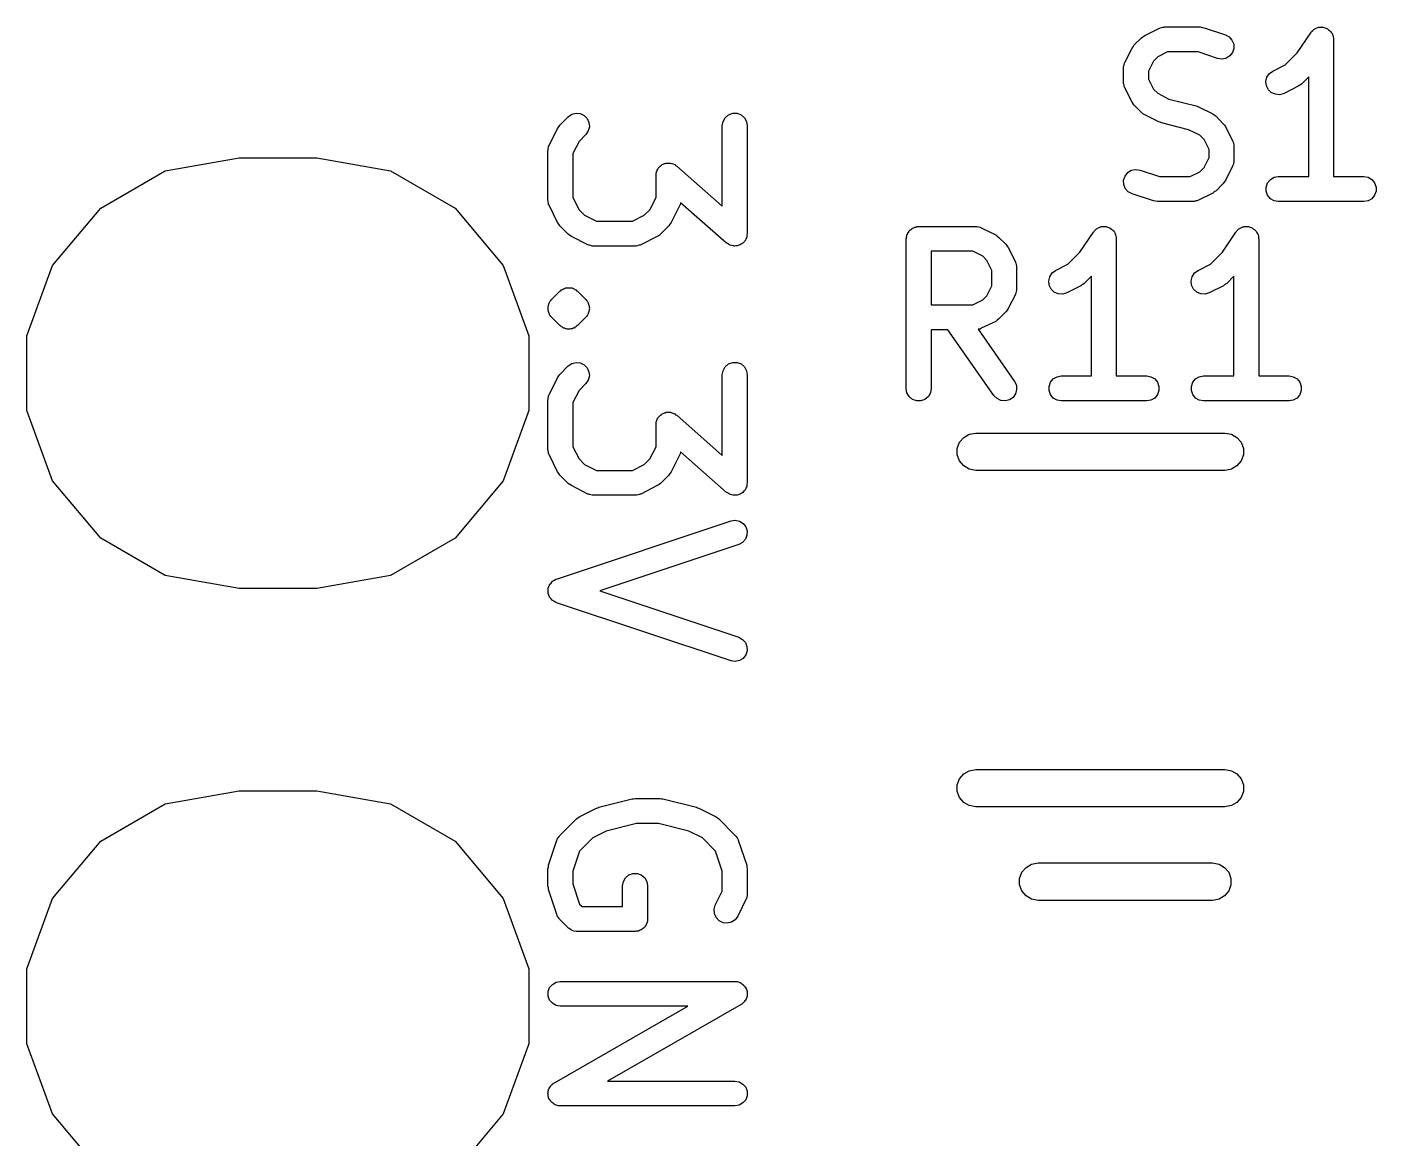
# Model space of a CAD drawing. Extents: x 125.5 to 143.1, y -145.4 to -100.4.
# Drawn here: x 125.54 to 130.96, y -114.78 to -110.32 of the extents above; entities that cross this region are included whole.
import ezdxf

# ---------------------------------------------------------------- set-up
doc = ezdxf.new("R2010")
doc.units = 0
doc.header["$MEASUREMENT"] = 0
doc.layers.add('BLACK', color=7, linetype='CONTINUOUS')

msp = doc.modelspace()

# ---------------------------------------------------------------- linework, layer by layer
at = {"layer": 'Black'}
for p, q in [((129.986, -110.393), (130.015, -110.365)), ((130.015, -110.365), (130.021, -110.36)), ((130.021, -110.36), (130.028, -110.355)), ((130.028, -110.355), (130.085, -110.327)), ((130.085, -110.327), (130.088, -110.326)), ((130.088, -110.326), (130.09, -110.324)), ((130.09, -110.324), (130.096, -110.323)), ((130.096, -110.323), (130.101, -110.322)), ((130.101, -110.322), (130.104, -110.322)), ((130.104, -110.322), (130.107, -110.321)), ((130.107, -110.321), (130.25, -110.321)), ((130.25, -110.321), (130.258, -110.323)), ((130.258, -110.323), (130.266, -110.324)), ((130.266, -110.324), (130.352, -110.353)), ((130.352, -110.353), (130.367, -110.361)), ((130.367, -110.361), (130.378, -110.374)), ((130.64, -110.425), (130.694, -110.344)), ((130.694, -110.344), (130.696, -110.342)), ((130.696, -110.342), (130.697, -110.339)), ((130.697, -110.339), (130.702, -110.335)), ((130.702, -110.335), (130.706, -110.331)), ((130.706, -110.331), (130.709, -110.33)), ((130.709, -110.33), (130.711, -110.328)), ((130.711, -110.328), (130.716, -110.326)), ((130.716, -110.326), (130.722, -110.323)), ((130.722, -110.323), (130.724, -110.323)), ((130.724, -110.323), (130.727, -110.322)), ((130.727, -110.322), (130.733, -110.322)), ((130.733, -110.322), (130.739, -110.322)), ((130.739, -110.322), (130.742, -110.322)), ((130.742, -110.322), (130.744, -110.322)), ((130.744, -110.322), (130.75, -110.324)), ((130.75, -110.324), (130.756, -110.326)), ((130.756, -110.326), (130.758, -110.327)), ((130.758, -110.327), (130.761, -110.328)), ((130.761, -110.328), (130.765, -110.332)), ((130.765, -110.332), (130.77, -110.335)), ((130.77, -110.335), (130.772, -110.338)), ((130.772, -110.338), (130.774, -110.339)), ((130.774, -110.339), (130.777, -110.344)), ((130.777, -110.344), (130.781, -110.349)), ((130.781, -110.349), (130.781, -110.352)), ((130.781, -110.352), (130.783, -110.354)), ((130.783, -110.354), (130.784, -110.36)), ((130.784, -110.36), (130.785, -110.366)), ((130.785, -110.366), (130.785, -110.369)), ((130.785, -110.369), (130.786, -110.371)), ((130.786, -110.371), (130.786, -110.921)), ((129.948, -110.463), (129.977, -110.406)), ((129.977, -110.406), (129.981, -110.4)), ((129.981, -110.4), (129.986, -110.393)), ((130.119, -110.421), (130.08, -110.441)), ((130.242, -110.421), (130.119, -110.421)), ((130.32, -110.447), (130.242, -110.421)), ((130.38, -110.424), (130.369, -110.437)), ((130.378, -110.374), (130.385, -110.39)), ((130.385, -110.407), (130.38, -110.424)), ((130.385, -110.39), (130.385, -110.407)), ((130.592, -110.473), (130.64, -110.425)), ((129.943, -110.48), (129.945, -110.474)), ((129.945, -110.474), (129.946, -110.469)), ((129.946, -110.469), (129.947, -110.466)), ((129.947, -110.466), (129.948, -110.463)), ((130.063, -110.458), (130.043, -110.498)), ((130.08, -110.441), (130.063, -110.458)), ((130.337, -110.45), (130.32, -110.447)), ((130.354, -110.447), (130.337, -110.45)), ((130.369, -110.437), (130.354, -110.447)), ((130.542, -110.498), (130.592, -110.473)), ((129.943, -110.483), (129.943, -110.48)), ((129.943, -110.486), (129.943, -110.483)), ((129.943, -110.543), (129.943, -110.486)), ((130.043, -110.498), (130.043, -110.531)), ((130.043, -110.531), (130.063, -110.57)), ((130.514, -110.54), (130.518, -110.523)), ((130.518, -110.523), (130.528, -110.508)), ((130.528, -110.508), (130.542, -110.498)), ((130.686, -110.521), (130.657, -110.55)), ((130.686, -110.921), (130.686, -110.521)), ((129.943, -110.546), (129.943, -110.543)), ((129.943, -110.549), (129.943, -110.546)), ((129.945, -110.554), (129.943, -110.549)), ((129.946, -110.56), (129.945, -110.554)), ((129.947, -110.562), (129.946, -110.56)), ((129.948, -110.565), (129.947, -110.562)), ((129.977, -110.622), (129.948, -110.565)), ((130.063, -110.57), (130.08, -110.587)), ((130.08, -110.587), (130.125, -110.61)), ((130.516, -110.557), (130.514, -110.54)), ((130.524, -110.573), (130.516, -110.557)), ((130.537, -110.585), (130.524, -110.573)), ((130.553, -110.591), (130.537, -110.585)), ((130.644, -110.559), (130.587, -110.588)), ((130.65, -110.554), (130.644, -110.559)), ((130.657, -110.55), (130.65, -110.554)), ((129.981, -110.629), (129.977, -110.622)), ((129.986, -110.635), (129.981, -110.629)), ((130.015, -110.664), (129.986, -110.635)), ((130.125, -110.61), (130.234, -110.637)), ((130.234, -110.637), (130.239, -110.639)), ((130.239, -110.639), (130.244, -110.641)), ((130.244, -110.641), (130.301, -110.67)), ((130.57, -110.593), (130.553, -110.591)), ((130.587, -110.588), (130.57, -110.593)), ((127.681, -110.715), (127.715, -110.681)), ((127.715, -110.681), (127.729, -110.671)), ((127.729, -110.671), (127.746, -110.667)), ((127.746, -110.667), (127.763, -110.668)), ((127.763, -110.668), (127.779, -110.676)), ((127.779, -110.676), (127.791, -110.688)), ((127.791, -110.688), (127.798, -110.704)), ((128.336, -110.7), (128.345, -110.685)), ((128.345, -110.685), (128.358, -110.673)), ((128.358, -110.673), (128.375, -110.667)), ((128.375, -110.667), (128.392, -110.667)), ((128.392, -110.667), (128.408, -110.673)), ((128.408, -110.673), (128.422, -110.685)), ((128.422, -110.685), (128.43, -110.7)), ((130.021, -110.669), (130.015, -110.664)), ((130.028, -110.673), (130.021, -110.669)), ((130.085, -110.702), (130.028, -110.673)), ((130.301, -110.67), (130.307, -110.674)), ((130.307, -110.674), (130.314, -110.679)), ((130.314, -110.679), (130.342, -110.708)), ((127.639, -110.794), (127.672, -110.728)), ((127.672, -110.728), (127.677, -110.721)), ((127.677, -110.721), (127.681, -110.715)), ((127.795, -110.738), (127.785, -110.752)), ((127.8, -110.721), (127.795, -110.738)), ((127.798, -110.704), (127.8, -110.721)), ((128.333, -110.717), (128.336, -110.7)), ((128.333, -111.04), (128.333, -110.717)), ((128.43, -110.7), (128.433, -110.717)), ((128.433, -110.717), (128.433, -111.15)), ((130.09, -110.703), (130.085, -110.702)), ((130.095, -110.706), (130.09, -110.703)), ((130.204, -110.733), (130.095, -110.706)), ((130.249, -110.755), (130.204, -110.733)), ((130.342, -110.708), (130.347, -110.714)), ((130.347, -110.714), (130.352, -110.72)), ((130.352, -110.72), (130.38, -110.778)), ((127.635, -110.805), (127.636, -110.8)), ((127.636, -110.8), (127.638, -110.797)), ((127.638, -110.797), (127.639, -110.794)), ((127.758, -110.78), (127.733, -110.828)), ((127.785, -110.752), (127.758, -110.78)), ((130.266, -110.772), (130.249, -110.755)), ((130.286, -110.812), (130.266, -110.772)), ((130.38, -110.778), (130.381, -110.78)), ((130.381, -110.78), (130.383, -110.783)), ((130.383, -110.783), (130.384, -110.789)), ((130.384, -110.789), (130.385, -110.794)), ((130.385, -110.794), (130.385, -110.797)), ((130.385, -110.797), (130.386, -110.8)), ((130.386, -110.8), (130.386, -110.857)), ((126.098, -110.898), (126.394, -110.846)), ((126.394, -110.846), (126.706, -110.846)), ((126.706, -110.846), (127.002, -110.898)), ((127.633, -110.817), (127.634, -110.814)), ((127.633, -111.017), (127.633, -110.817)), ((127.634, -110.811), (127.635, -110.805)), ((127.634, -110.814), (127.634, -110.811)), ((127.733, -110.828), (127.733, -111.005)), ((130.266, -110.885), (130.286, -110.845)), ((130.286, -110.845), (130.286, -110.812)), ((130.386, -110.857), (130.385, -110.86)), ((125.839, -111.048), (126.098, -110.898)), ((127.002, -110.898), (127.261, -111.048)), ((128.067, -110.917), (128.068, -110.912)), ((128.068, -110.907), (128.069, -110.903)), ((128.068, -110.912), (128.068, -110.907)), ((128.069, -110.903), (128.07, -110.9)), ((128.07, -110.9), (128.072, -110.895)), ((128.072, -110.895), (128.074, -110.891)), ((128.074, -110.891), (128.076, -110.888)), ((128.076, -110.888), (128.078, -110.885)), ((128.078, -110.885), (128.082, -110.881)), ((128.082, -110.881), (128.085, -110.878)), ((128.085, -110.878), (128.089, -110.876)), ((128.089, -110.876), (128.092, -110.873)), ((128.092, -110.873), (128.096, -110.872)), ((128.096, -110.872), (128.101, -110.869)), ((128.101, -110.869), (128.104, -110.869)), ((128.104, -110.869), (128.108, -110.867)), ((128.108, -110.867), (128.113, -110.867)), ((128.113, -110.867), (128.118, -110.867)), ((128.118, -110.867), (128.121, -110.867)), ((128.121, -110.867), (128.125, -110.867)), ((128.125, -110.867), (128.13, -110.869)), ((128.13, -110.869), (128.135, -110.87)), ((128.135, -110.87), (128.138, -110.872)), ((128.138, -110.872), (128.142, -110.873)), ((128.142, -110.873), (128.145, -110.877)), ((128.145, -110.877), (128.15, -110.879)), ((128.15, -110.879), (128.333, -111.04)), ((129.949, -110.919), (129.96, -110.905)), ((129.96, -110.905), (129.974, -110.896)), ((129.974, -110.896), (129.991, -110.893)), ((129.991, -110.893), (130.009, -110.895)), ((130.009, -110.895), (130.087, -110.921)), ((130.21, -110.921), (130.249, -110.902)), ((130.249, -110.902), (130.266, -110.885)), ((130.38, -110.88), (130.352, -110.937)), ((130.381, -110.877), (130.38, -110.88)), ((130.383, -110.874), (130.381, -110.877)), ((130.384, -110.868), (130.383, -110.874)), ((130.385, -110.863), (130.384, -110.868)), ((130.385, -110.86), (130.385, -110.863)), ((128.067, -111.005), (128.067, -110.917)), ((129.943, -110.936), (129.949, -110.919)), ((129.944, -110.953), (129.943, -110.936)), ((129.95, -110.969), (129.944, -110.953)), ((130.087, -110.921), (130.21, -110.921)), ((130.342, -110.95), (130.314, -110.978)), ((130.347, -110.943), (130.342, -110.95)), ((130.352, -110.937), (130.347, -110.943)), ((130.515, -110.963), (130.521, -110.946)), ((130.515, -110.98), (130.515, -110.963)), ((130.521, -110.946), (130.532, -110.933)), ((130.532, -110.933), (130.547, -110.924)), ((130.547, -110.924), (130.564, -110.921)), ((130.564, -110.921), (130.686, -110.921)), ((130.786, -110.921), (130.907, -110.921)), ((130.907, -110.921), (130.924, -110.924)), ((130.924, -110.924), (130.939, -110.933)), ((130.939, -110.933), (130.95, -110.946)), ((130.95, -110.946), (130.956, -110.963)), ((130.956, -110.963), (130.956, -110.98)), ((127.634, -111.02), (127.633, -111.017)), ((127.634, -111.022), (127.634, -111.02)), ((127.733, -111.005), (127.758, -111.054)), ((128.042, -111.054), (128.067, -111.005)), ((129.962, -110.982), (129.95, -110.969)), ((129.977, -110.99), (129.962, -110.982)), ((130.063, -111.019), (129.977, -110.99)), ((130.071, -111.02), (130.063, -111.019)), ((130.079, -111.021), (130.071, -111.02)), ((130.233, -111.019), (130.227, -111.021)), ((130.239, -111.018), (130.233, -111.019)), ((130.241, -111.017), (130.239, -111.018)), ((130.244, -111.016), (130.241, -111.017)), ((130.301, -110.988), (130.244, -111.016)), ((130.307, -110.983), (130.301, -110.988)), ((130.314, -110.978), (130.307, -110.983)), ((130.521, -110.996), (130.515, -110.98)), ((130.532, -111.01), (130.521, -110.996)), ((130.547, -111.018), (130.532, -111.01)), ((130.564, -111.021), (130.547, -111.018)), ((130.924, -111.018), (130.907, -111.021)), ((130.939, -111.01), (130.924, -111.018)), ((130.95, -110.996), (130.939, -111.01)), ((130.956, -110.98), (130.95, -110.996)), ((125.646, -111.278), (125.839, -111.048)), ((127.261, -111.048), (127.454, -111.278)), ((127.635, -111.028), (127.634, -111.022)), ((127.636, -111.034), (127.635, -111.028)), ((127.638, -111.036), (127.636, -111.034)), ((127.639, -111.039), (127.638, -111.036)), ((127.672, -111.106), (127.639, -111.039)), ((127.758, -111.054), (127.78, -111.076)), ((128.02, -111.076), (128.042, -111.054)), ((128.161, -111.039), (128.128, -111.106)), ((128.162, -111.036), (128.161, -111.039)), ((128.164, -111.034), (128.162, -111.036)), ((128.165, -111.028), (128.164, -111.034)), ((128.35, -111.188), (128.165, -111.026)), ((128.165, -111.026), (128.165, -111.028)), ((130.221, -111.021), (130.079, -111.021)), ((130.224, -111.021), (130.221, -111.021)), ((130.227, -111.021), (130.224, -111.021)), ((130.907, -111.021), (130.564, -111.021)), ((127.677, -111.112), (127.672, -111.106)), ((127.681, -111.119), (127.677, -111.112)), ((127.715, -111.152), (127.681, -111.119)), ((127.78, -111.076), (127.828, -111.1)), ((127.828, -111.1), (127.972, -111.1)), ((127.972, -111.1), (128.02, -111.076)), ((128.119, -111.119), (128.085, -111.152)), ((128.123, -111.112), (128.119, -111.119)), ((128.128, -111.106), (128.123, -111.112)), ((129.093, -111.131), (129.096, -111.128)), ((129.096, -111.128), (129.101, -111.127)), ((129.101, -111.127), (129.104, -111.124)), ((129.104, -111.124), (129.109, -111.124)), ((129.109, -111.124), (129.113, -111.122)), ((129.113, -111.122), (129.117, -111.122)), ((129.117, -111.122), (129.121, -111.121)), ((129.121, -111.121), (129.35, -111.121)), ((129.35, -111.121), (129.353, -111.122)), ((129.353, -111.122), (129.356, -111.122)), ((129.356, -111.122), (129.361, -111.123)), ((129.361, -111.123), (129.367, -111.124)), ((129.367, -111.124), (129.37, -111.126)), ((129.37, -111.126), (129.372, -111.127)), ((129.372, -111.127), (129.43, -111.155)), ((129.837, -111.13), (129.839, -111.128)), ((129.839, -111.128), (129.845, -111.126)), ((129.845, -111.126), (129.85, -111.123)), ((129.85, -111.123), (129.853, -111.123)), ((129.853, -111.123), (129.856, -111.122)), ((129.856, -111.122), (129.862, -111.122)), ((129.862, -111.122), (129.868, -111.122)), ((129.868, -111.122), (129.87, -111.122)), ((129.87, -111.122), (129.873, -111.122)), ((129.873, -111.122), (129.879, -111.124)), ((129.879, -111.124), (129.884, -111.126)), ((129.884, -111.126), (129.887, -111.127)), ((129.887, -111.127), (129.889, -111.128)), ((129.889, -111.128), (129.894, -111.132)), ((130.409, -111.13), (130.411, -111.128)), ((130.411, -111.128), (130.416, -111.126)), ((130.416, -111.126), (130.422, -111.123)), ((130.422, -111.123), (130.424, -111.123)), ((130.424, -111.123), (130.427, -111.122)), ((130.427, -111.122), (130.433, -111.122)), ((130.433, -111.122), (130.439, -111.122)), ((130.439, -111.122), (130.442, -111.122)), ((130.442, -111.122), (130.444, -111.122)), ((130.444, -111.122), (130.45, -111.124)), ((130.45, -111.124), (130.456, -111.126)), ((130.456, -111.126), (130.458, -111.127)), ((130.458, -111.127), (130.461, -111.128)), ((130.461, -111.128), (130.465, -111.132)), ((127.721, -111.157), (127.715, -111.152)), ((127.728, -111.161), (127.721, -111.157)), ((127.794, -111.195), (127.728, -111.161)), ((128.072, -111.161), (128.006, -111.195)), ((128.079, -111.157), (128.072, -111.161)), ((128.085, -111.152), (128.079, -111.157)), ((128.422, -111.182), (128.418, -111.185)), ((128.424, -111.179), (128.422, -111.182)), ((128.426, -111.176), (128.424, -111.179)), ((128.428, -111.171), (128.426, -111.176)), ((128.43, -111.167), (128.428, -111.171)), ((128.431, -111.163), (128.43, -111.167)), ((128.432, -111.16), (128.431, -111.163)), ((128.433, -111.15), (128.432, -111.155)), ((128.432, -111.155), (128.432, -111.16)), ((129.071, -111.171), (129.072, -111.167)), ((129.071, -111.771), (129.071, -111.171)), ((129.072, -111.163), (129.074, -111.159)), ((129.072, -111.167), (129.072, -111.163)), ((129.074, -111.154), (129.077, -111.151)), ((129.074, -111.159), (129.074, -111.154)), ((129.077, -111.151), (129.078, -111.146)), ((129.078, -111.146), (129.081, -111.143)), ((129.081, -111.143), (129.083, -111.139)), ((129.083, -111.139), (129.086, -111.136)), ((129.086, -111.136), (129.089, -111.133)), ((129.089, -111.133), (129.093, -111.131)), ((129.43, -111.155), (129.436, -111.16)), ((129.436, -111.16), (129.442, -111.165)), ((129.442, -111.165), (129.471, -111.193)), ((129.768, -111.225), (129.823, -111.144)), ((129.823, -111.144), (129.825, -111.142)), ((129.825, -111.142), (129.826, -111.139)), ((129.826, -111.139), (129.831, -111.135)), ((129.831, -111.135), (129.835, -111.131)), ((129.835, -111.131), (129.837, -111.13)), ((129.894, -111.132), (129.899, -111.135)), ((129.899, -111.135), (129.9, -111.138)), ((129.9, -111.138), (129.903, -111.139)), ((129.903, -111.139), (129.906, -111.144)), ((129.906, -111.144), (129.909, -111.149)), ((129.909, -111.149), (129.91, -111.152)), ((129.91, -111.152), (129.911, -111.154)), ((129.911, -111.154), (129.912, -111.16)), ((129.912, -111.16), (129.914, -111.166)), ((129.914, -111.166), (129.914, -111.169)), ((129.914, -111.169), (129.914, -111.171)), ((129.914, -111.171), (129.914, -111.721)), ((130.34, -111.225), (130.394, -111.144)), ((130.394, -111.144), (130.396, -111.142)), ((130.396, -111.142), (130.397, -111.139)), ((130.397, -111.139), (130.402, -111.135)), ((130.402, -111.135), (130.406, -111.131)), ((130.406, -111.131), (130.409, -111.13)), ((130.465, -111.132), (130.47, -111.135)), ((130.47, -111.135), (130.472, -111.138)), ((130.472, -111.138), (130.474, -111.139)), ((130.474, -111.139), (130.477, -111.144)), ((130.477, -111.144), (130.481, -111.149)), ((130.481, -111.149), (130.481, -111.152)), ((130.481, -111.152), (130.483, -111.154)), ((130.483, -111.154), (130.484, -111.16)), ((130.484, -111.16), (130.485, -111.166)), ((130.485, -111.166), (130.485, -111.169)), ((130.485, -111.169), (130.486, -111.171)), ((130.486, -111.171), (130.486, -111.721)), ((127.797, -111.196), (127.794, -111.195)), ((127.8, -111.197), (127.797, -111.196)), ((127.805, -111.198), (127.8, -111.197)), ((127.811, -111.2), (127.805, -111.198)), ((127.814, -111.2), (127.811, -111.2)), ((127.817, -111.2), (127.814, -111.2)), ((127.983, -111.2), (127.817, -111.2)), ((127.986, -111.199), (127.983, -111.2)), ((127.989, -111.2), (127.986, -111.199)), ((127.995, -111.198), (127.989, -111.2)), ((128, -111.197), (127.995, -111.198)), ((128.003, -111.196), (128, -111.197)), ((128.006, -111.195), (128.003, -111.196)), ((128.355, -111.19), (128.35, -111.188)), ((128.358, -111.193), (128.355, -111.19)), ((128.362, -111.195), (128.358, -111.193)), ((128.365, -111.197), (128.362, -111.195)), ((128.37, -111.198), (128.365, -111.197)), ((128.375, -111.199), (128.37, -111.198)), ((128.379, -111.199), (128.375, -111.199)), ((128.382, -111.2), (128.379, -111.199)), ((128.387, -111.199), (128.382, -111.2)), ((128.392, -111.199), (128.387, -111.199)), ((128.396, -111.198), (128.392, -111.199)), ((128.399, -111.197), (128.396, -111.198)), ((128.404, -111.195), (128.399, -111.197)), ((128.408, -111.193), (128.404, -111.195)), ((128.411, -111.191), (128.408, -111.193)), ((128.415, -111.189), (128.411, -111.191)), ((128.418, -111.185), (128.415, -111.189)), ((129.171, -111.221), (129.171, -111.436)), ((129.338, -111.221), (129.171, -111.221)), ((129.378, -111.241), (129.338, -111.221)), ((129.471, -111.193), (129.476, -111.2)), ((129.476, -111.2), (129.48, -111.206)), ((129.48, -111.206), (129.509, -111.263)), ((129.72, -111.273), (129.768, -111.225)), ((130.292, -111.273), (130.34, -111.225)), ((125.543, -111.56), (125.646, -111.278)), ((127.454, -111.278), (127.557, -111.56)), ((129.395, -111.258), (129.378, -111.241)), ((129.414, -111.298), (129.395, -111.258)), ((129.509, -111.263), (129.51, -111.266)), ((129.51, -111.266), (129.511, -111.269)), ((129.511, -111.269), (129.512, -111.274)), ((129.512, -111.274), (129.514, -111.28)), ((129.514, -111.28), (129.514, -111.283)), ((129.514, -111.283), (129.514, -111.286)), ((129.514, -111.286), (129.514, -111.371)), ((129.67, -111.298), (129.72, -111.273)), ((130.242, -111.298), (130.292, -111.273)), ((129.414, -111.36), (129.414, -111.298)), ((129.643, -111.34), (129.647, -111.323)), ((129.645, -111.357), (129.643, -111.34)), ((129.647, -111.323), (129.657, -111.308)), ((129.657, -111.308), (129.67, -111.298)), ((129.814, -111.321), (129.785, -111.35)), ((129.814, -111.721), (129.814, -111.321)), ((130.214, -111.34), (130.218, -111.323)), ((130.216, -111.357), (130.214, -111.34)), ((130.218, -111.323), (130.228, -111.308)), ((130.228, -111.308), (130.242, -111.298)), ((130.386, -111.321), (130.357, -111.35)), ((130.386, -111.721), (130.386, -111.321)), ((127.648, -111.415), (127.681, -111.381)), ((127.681, -111.381), (127.685, -111.379)), ((127.685, -111.379), (127.688, -111.376)), ((127.688, -111.376), (127.692, -111.374)), ((127.692, -111.374), (127.696, -111.371)), ((127.696, -111.371), (127.7, -111.37)), ((127.7, -111.37), (127.704, -111.368)), ((127.704, -111.368), (127.708, -111.368)), ((127.708, -111.368), (127.712, -111.367)), ((127.712, -111.367), (127.717, -111.367)), ((127.717, -111.367), (127.721, -111.367)), ((127.721, -111.367), (127.725, -111.368)), ((127.725, -111.368), (127.73, -111.368)), ((127.73, -111.368), (127.734, -111.37)), ((127.734, -111.37), (127.738, -111.371)), ((127.738, -111.371), (127.741, -111.374)), ((127.741, -111.374), (127.745, -111.376)), ((127.745, -111.376), (127.748, -111.379)), ((127.748, -111.379), (127.752, -111.381)), ((127.752, -111.381), (127.785, -111.415)), ((129.378, -111.416), (129.395, -111.399)), ((129.395, -111.399), (129.414, -111.36)), ((129.509, -111.394), (129.48, -111.451)), ((129.51, -111.391), (129.509, -111.394)), ((129.511, -111.389), (129.51, -111.391)), ((129.512, -111.383), (129.511, -111.389)), ((129.514, -111.377), (129.512, -111.383)), ((129.514, -111.371), (129.514, -111.374)), ((129.514, -111.374), (129.514, -111.377)), ((129.653, -111.373), (129.645, -111.357)), ((129.665, -111.385), (129.653, -111.373)), ((129.681, -111.391), (129.665, -111.385)), ((129.699, -111.393), (129.681, -111.391)), ((129.715, -111.388), (129.699, -111.393)), ((129.772, -111.359), (129.715, -111.388)), ((129.779, -111.354), (129.772, -111.359)), ((129.785, -111.35), (129.779, -111.354)), ((130.224, -111.373), (130.216, -111.357)), ((130.237, -111.385), (130.224, -111.373)), ((130.253, -111.391), (130.237, -111.385)), ((130.27, -111.393), (130.253, -111.391)), ((130.287, -111.388), (130.27, -111.393)), ((130.344, -111.359), (130.287, -111.388)), ((130.35, -111.354), (130.344, -111.359)), ((130.357, -111.35), (130.35, -111.354)), ((127.634, -111.441), (127.635, -111.439)), ((127.634, -111.444), (127.634, -111.441)), ((127.634, -111.446), (127.634, -111.444)), ((127.634, -111.45), (127.634, -111.446)), ((127.634, -111.454), (127.634, -111.45)), ((127.635, -111.437), (127.637, -111.433)), ((127.635, -111.439), (127.635, -111.437)), ((127.637, -111.433), (127.638, -111.429)), ((127.638, -111.429), (127.639, -111.427)), ((127.639, -111.427), (127.64, -111.425)), ((127.64, -111.425), (127.641, -111.423)), ((127.641, -111.423), (127.642, -111.421)), ((127.642, -111.421), (127.645, -111.418)), ((127.645, -111.418), (127.648, -111.415)), ((127.785, -111.415), (127.788, -111.418)), ((127.788, -111.418), (127.791, -111.421)), ((127.791, -111.421), (127.792, -111.423)), ((127.792, -111.423), (127.793, -111.425)), ((127.793, -111.425), (127.794, -111.427)), ((127.794, -111.427), (127.795, -111.429)), ((127.795, -111.429), (127.796, -111.433)), ((127.796, -111.433), (127.798, -111.437)), ((127.798, -111.437), (127.798, -111.439)), ((127.798, -111.439), (127.799, -111.441)), ((127.799, -111.441), (127.799, -111.444)), ((127.799, -111.444), (127.8, -111.446)), ((127.8, -111.446), (127.799, -111.45)), ((127.799, -111.45), (127.8, -111.454)), ((129.171, -111.436), (129.338, -111.436)), ((129.338, -111.436), (129.378, -111.416)), ((129.48, -111.451), (129.476, -111.457)), ((127.634, -111.456), (127.634, -111.454)), ((127.634, -111.459), (127.634, -111.456)), ((127.635, -111.461), (127.634, -111.459)), ((127.635, -111.463), (127.635, -111.461)), ((127.637, -111.467), (127.635, -111.463)), ((127.638, -111.471), (127.637, -111.467)), ((127.639, -111.473), (127.638, -111.471)), ((127.64, -111.475), (127.639, -111.473)), ((127.641, -111.477), (127.64, -111.475)), ((127.642, -111.479), (127.641, -111.477)), ((127.645, -111.482), (127.642, -111.479)), ((127.648, -111.485), (127.645, -111.482)), ((127.681, -111.519), (127.648, -111.485)), ((127.785, -111.485), (127.752, -111.519)), ((127.788, -111.482), (127.785, -111.485)), ((127.791, -111.479), (127.788, -111.482)), ((127.792, -111.477), (127.791, -111.479)), ((127.793, -111.475), (127.792, -111.477)), ((127.794, -111.473), (127.793, -111.475)), ((127.795, -111.471), (127.794, -111.473)), ((127.796, -111.467), (127.795, -111.471)), ((127.798, -111.463), (127.796, -111.467)), ((127.799, -111.459), (127.798, -111.461)), ((127.798, -111.461), (127.798, -111.463)), ((127.8, -111.454), (127.799, -111.456)), ((127.799, -111.456), (127.799, -111.459)), ((129.43, -111.502), (129.372, -111.53)), ((129.436, -111.497), (129.43, -111.502)), ((129.442, -111.492), (129.436, -111.497)), ((129.471, -111.464), (129.442, -111.492)), ((129.476, -111.457), (129.471, -111.464)), ((125.543, -111.86), (125.543, -111.56)), ((127.557, -111.56), (127.557, -111.86)), ((127.685, -111.521), (127.681, -111.519)), ((127.688, -111.524), (127.685, -111.521)), ((127.692, -111.526), (127.688, -111.524)), ((127.696, -111.529), (127.692, -111.526)), ((127.7, -111.53), (127.696, -111.529)), ((127.704, -111.532), (127.7, -111.53)), ((127.708, -111.532), (127.704, -111.532)), ((127.712, -111.533), (127.708, -111.532)), ((127.717, -111.533), (127.712, -111.533)), ((127.721, -111.533), (127.717, -111.533)), ((127.725, -111.532), (127.721, -111.533)), ((127.73, -111.532), (127.725, -111.532)), ((127.734, -111.53), (127.73, -111.532)), ((127.738, -111.529), (127.734, -111.53)), ((127.741, -111.526), (127.738, -111.529)), ((127.745, -111.524), (127.741, -111.526)), ((127.748, -111.521), (127.745, -111.524)), ((127.752, -111.519), (127.748, -111.521)), ((129.238, -111.536), (129.171, -111.536)), ((129.171, -111.536), (129.171, -111.771)), ((129.423, -111.8), (129.238, -111.536)), ((129.361, -111.534), (129.359, -111.534)), ((129.359, -111.534), (129.505, -111.743)), ((129.367, -111.533), (129.361, -111.534)), ((129.37, -111.531), (129.367, -111.533)), ((129.372, -111.53), (129.37, -111.531)), ((127.729, -111.671), (127.746, -111.667)), ((127.746, -111.667), (127.763, -111.668)), ((127.763, -111.668), (127.779, -111.676)), ((128.358, -111.673), (128.375, -111.667)), ((128.375, -111.667), (128.392, -111.667)), ((128.392, -111.667), (128.408, -111.673)), ((127.672, -111.728), (127.677, -111.721)), ((127.677, -111.721), (127.681, -111.715)), ((127.681, -111.715), (127.715, -111.681)), ((127.715, -111.681), (127.729, -111.671)), ((127.779, -111.676), (127.791, -111.688)), ((127.791, -111.688), (127.798, -111.704)), ((127.8, -111.721), (127.795, -111.738)), ((127.798, -111.704), (127.8, -111.721)), ((128.333, -111.717), (128.336, -111.7)), ((128.333, -112.04), (128.333, -111.717)), ((128.336, -111.7), (128.345, -111.685)), ((128.345, -111.685), (128.358, -111.673)), ((128.408, -111.673), (128.422, -111.685)), ((128.422, -111.685), (128.43, -111.7)), ((128.43, -111.7), (128.433, -111.717)), ((128.433, -111.717), (128.433, -112.15)), ((129.661, -111.733), (129.676, -111.724)), ((129.676, -111.724), (129.693, -111.721)), ((129.693, -111.721), (129.814, -111.721)), ((129.914, -111.721), (130.036, -111.721)), ((130.036, -111.721), (130.053, -111.724)), ((130.053, -111.724), (130.068, -111.733)), ((130.232, -111.733), (130.247, -111.724)), ((130.247, -111.724), (130.264, -111.721)), ((130.264, -111.721), (130.386, -111.721)), ((130.486, -111.721), (130.607, -111.721)), ((130.607, -111.721), (130.624, -111.724)), ((130.624, -111.724), (130.639, -111.733)), ((127.639, -111.794), (127.672, -111.728)), ((127.785, -111.752), (127.758, -111.78)), ((127.795, -111.738), (127.785, -111.752)), ((129.074, -111.789), (129.071, -111.771)), ((129.171, -111.771), (129.168, -111.789)), ((129.505, -111.743), (129.513, -111.758)), ((129.514, -111.776), (129.51, -111.793)), ((129.513, -111.758), (129.514, -111.776)), ((129.644, -111.763), (129.65, -111.746)), ((129.644, -111.78), (129.644, -111.763)), ((129.65, -111.746), (129.661, -111.733)), ((130.068, -111.733), (130.079, -111.746)), ((130.079, -111.746), (130.085, -111.763)), ((130.085, -111.763), (130.085, -111.78)), ((130.215, -111.763), (130.221, -111.746)), ((130.215, -111.78), (130.215, -111.763)), ((130.221, -111.746), (130.232, -111.733)), ((130.639, -111.733), (130.65, -111.746)), ((130.65, -111.746), (130.656, -111.763)), ((130.656, -111.763), (130.656, -111.78)), ((127.633, -111.817), (127.634, -111.814)), ((127.633, -112.017), (127.633, -111.817)), ((127.634, -111.811), (127.635, -111.805)), ((127.634, -111.814), (127.634, -111.811)), ((127.635, -111.805), (127.636, -111.8)), ((127.636, -111.8), (127.638, -111.797)), ((127.638, -111.797), (127.639, -111.794)), ((127.758, -111.78), (127.733, -111.828)), ((127.733, -111.828), (127.733, -112.005)), ((129.083, -111.804), (129.074, -111.789)), ((129.096, -111.815), (129.083, -111.804)), ((129.113, -111.821), (129.096, -111.815)), ((129.13, -111.821), (129.113, -111.821)), ((129.146, -111.815), (129.13, -111.821)), ((129.16, -111.804), (129.146, -111.815)), ((129.168, -111.789), (129.16, -111.804)), ((129.436, -111.812), (129.423, -111.8)), ((129.451, -111.82), (129.436, -111.812)), ((129.469, -111.821), (129.451, -111.82)), ((129.485, -111.817), (129.469, -111.821)), ((129.5, -111.807), (129.485, -111.817)), ((129.51, -111.793), (129.5, -111.807)), ((129.65, -111.796), (129.644, -111.78)), ((129.661, -111.81), (129.65, -111.796)), ((129.676, -111.818), (129.661, -111.81)), ((129.693, -111.821), (129.676, -111.818)), ((130.036, -111.821), (129.693, -111.821)), ((130.053, -111.818), (130.036, -111.821)), ((130.068, -111.81), (130.053, -111.818)), ((130.079, -111.796), (130.068, -111.81)), ((130.085, -111.78), (130.079, -111.796)), ((130.221, -111.796), (130.215, -111.78)), ((130.232, -111.81), (130.221, -111.796)), ((130.247, -111.818), (130.232, -111.81)), ((130.264, -111.821), (130.247, -111.818)), ((130.607, -111.821), (130.264, -111.821)), ((130.624, -111.818), (130.607, -111.821)), ((130.639, -111.81), (130.624, -111.818)), ((130.65, -111.796), (130.639, -111.81)), ((130.656, -111.78), (130.65, -111.796)), ((125.646, -112.142), (125.543, -111.86)), ((127.557, -111.86), (127.454, -112.142)), ((128.076, -111.888), (128.078, -111.885)), ((128.078, -111.885), (128.082, -111.881)), ((128.082, -111.881), (128.085, -111.878)), ((128.085, -111.878), (128.089, -111.876)), ((128.089, -111.876), (128.092, -111.873)), ((128.092, -111.873), (128.096, -111.872)), ((128.096, -111.872), (128.101, -111.869)), ((128.101, -111.869), (128.104, -111.869)), ((128.104, -111.869), (128.108, -111.867)), ((128.108, -111.867), (128.113, -111.867)), ((128.113, -111.867), (128.118, -111.867)), ((128.118, -111.867), (128.121, -111.867)), ((128.121, -111.867), (128.125, -111.867)), ((128.125, -111.867), (128.13, -111.869)), ((128.13, -111.869), (128.135, -111.87)), ((128.135, -111.87), (128.138, -111.872)), ((128.138, -111.872), (128.142, -111.873)), ((128.142, -111.873), (128.145, -111.877)), ((128.145, -111.877), (128.15, -111.879)), ((128.15, -111.879), (128.333, -112.04)), ((128.067, -111.917), (128.068, -111.912)), ((128.067, -112.005), (128.067, -111.917)), ((128.068, -111.907), (128.069, -111.903)), ((128.068, -111.912), (128.068, -111.907)), ((128.069, -111.903), (128.07, -111.9)), ((128.07, -111.9), (128.072, -111.895)), ((128.072, -111.895), (128.074, -111.891)), ((128.074, -111.891), (128.076, -111.888)), ((129.276, -112.012), (129.285, -111.987)), ((129.285, -111.987), (129.302, -111.968)), ((129.302, -111.968), (129.324, -111.955)), ((129.324, -111.955), (129.35, -111.95)), ((129.35, -111.95), (130.35, -111.95)), ((130.35, -111.95), (130.376, -111.955)), ((130.376, -111.955), (130.398, -111.968)), ((130.398, -111.968), (130.415, -111.987)), ((130.415, -111.987), (130.424, -112.012)), ((127.634, -112.02), (127.633, -112.017)), ((127.634, -112.022), (127.634, -112.02)), ((127.635, -112.028), (127.634, -112.022)), ((127.636, -112.034), (127.635, -112.028)), ((127.638, -112.036), (127.636, -112.034)), ((127.639, -112.039), (127.638, -112.036)), ((127.672, -112.106), (127.639, -112.039)), ((127.733, -112.005), (127.758, -112.054)), ((128.042, -112.054), (128.067, -112.005)), ((128.161, -112.039), (128.128, -112.106)), ((128.162, -112.036), (128.161, -112.039)), ((128.164, -112.034), (128.162, -112.036)), ((128.165, -112.028), (128.164, -112.034)), ((128.35, -112.188), (128.165, -112.026)), ((128.165, -112.026), (128.165, -112.028)), ((129.276, -112.038), (129.276, -112.012)), ((129.285, -112.062), (129.276, -112.038)), ((130.424, -112.038), (130.415, -112.062)), ((130.424, -112.012), (130.424, -112.038)), ((127.758, -112.054), (127.78, -112.076)), ((127.78, -112.076), (127.828, -112.1)), ((127.828, -112.1), (127.972, -112.1)), ((127.972, -112.1), (128.02, -112.076)), ((128.02, -112.076), (128.042, -112.054)), ((129.302, -112.082), (129.285, -112.062)), ((129.324, -112.095), (129.302, -112.082)), ((129.35, -112.1), (129.324, -112.095)), ((130.35, -112.1), (129.35, -112.1)), ((130.376, -112.095), (130.35, -112.1)), ((130.398, -112.082), (130.376, -112.095)), ((130.415, -112.062), (130.398, -112.082)), ((125.839, -112.372), (125.646, -112.142)), ((127.454, -112.142), (127.261, -112.372)), ((127.677, -112.112), (127.672, -112.106)), ((127.681, -112.119), (127.677, -112.112)), ((127.715, -112.152), (127.681, -112.119)), ((127.721, -112.157), (127.715, -112.152)), ((127.728, -112.161), (127.721, -112.157)), ((128.079, -112.157), (128.072, -112.161)), ((128.085, -112.152), (128.079, -112.157)), ((128.119, -112.119), (128.085, -112.152)), ((128.123, -112.112), (128.119, -112.119)), ((128.128, -112.106), (128.123, -112.112)), ((128.433, -112.15), (128.432, -112.155)), ((128.432, -112.155), (128.432, -112.16)), ((127.794, -112.195), (127.728, -112.161)), ((127.797, -112.196), (127.794, -112.195)), ((127.8, -112.197), (127.797, -112.196)), ((127.805, -112.198), (127.8, -112.197)), ((127.811, -112.2), (127.805, -112.198)), ((127.814, -112.2), (127.811, -112.2)), ((127.817, -112.2), (127.814, -112.2)), ((127.983, -112.2), (127.817, -112.2)), ((127.986, -112.199), (127.983, -112.2)), ((127.989, -112.2), (127.986, -112.199)), ((127.995, -112.198), (127.989, -112.2)), ((128, -112.197), (127.995, -112.198)), ((128.003, -112.196), (128, -112.197)), ((128.006, -112.195), (128.003, -112.196)), ((128.072, -112.161), (128.006, -112.195)), ((128.355, -112.19), (128.35, -112.188)), ((128.358, -112.193), (128.355, -112.19)), ((128.362, -112.195), (128.358, -112.193)), ((128.365, -112.197), (128.362, -112.195)), ((128.37, -112.198), (128.365, -112.197)), ((128.375, -112.199), (128.37, -112.198)), ((128.379, -112.199), (128.375, -112.199)), ((128.382, -112.2), (128.379, -112.199)), ((128.387, -112.199), (128.382, -112.2)), ((128.392, -112.199), (128.387, -112.199)), ((128.396, -112.198), (128.392, -112.199)), ((128.399, -112.197), (128.396, -112.198)), ((128.404, -112.195), (128.399, -112.197)), ((128.408, -112.193), (128.404, -112.195)), ((128.411, -112.191), (128.408, -112.193)), ((128.415, -112.189), (128.411, -112.191)), ((128.418, -112.185), (128.415, -112.189)), ((128.422, -112.182), (128.418, -112.185)), ((128.424, -112.179), (128.422, -112.182)), ((128.426, -112.176), (128.424, -112.179)), ((128.428, -112.171), (128.426, -112.176)), ((128.43, -112.167), (128.428, -112.171)), ((128.431, -112.163), (128.43, -112.167)), ((128.432, -112.16), (128.431, -112.163)), ((127.668, -112.536), (128.368, -112.303)), ((128.368, -112.303), (128.385, -112.3)), ((128.385, -112.3), (128.402, -112.304)), ((128.402, -112.304), (128.417, -112.313)), ((128.417, -112.313), (128.427, -112.326)), ((126.098, -112.522), (125.839, -112.372)), ((127.261, -112.372), (127.002, -112.522)), ((128.432, -112.36), (128.426, -112.376)), ((128.427, -112.326), (128.433, -112.343)), ((128.433, -112.343), (128.432, -112.36)), ((128.399, -112.397), (127.841, -112.583)), ((128.414, -112.389), (128.399, -112.397)), ((128.426, -112.376), (128.414, -112.389)), ((126.394, -112.574), (126.098, -112.522)), ((127.002, -112.522), (126.706, -112.574)), ((127.666, -112.537), (127.668, -112.536)), ((126.706, -112.574), (126.394, -112.574)), ((127.634, -112.573), (127.637, -112.566)), ((127.634, -112.575), (127.634, -112.573)), ((127.634, -112.576), (127.634, -112.575)), ((127.634, -112.583), (127.634, -112.576)), ((127.634, -112.591), (127.634, -112.583)), ((127.637, -112.566), (127.639, -112.56)), ((127.639, -112.56), (127.64, -112.558)), ((127.64, -112.558), (127.641, -112.557)), ((127.641, -112.557), (127.646, -112.552)), ((127.646, -112.552), (127.65, -112.546)), ((127.65, -112.546), (127.651, -112.545)), ((127.651, -112.545), (127.652, -112.544)), ((127.652, -112.544), (127.659, -112.541)), ((127.659, -112.541), (127.665, -112.537)), ((127.665, -112.537), (127.666, -112.537)), ((127.841, -112.583), (128.399, -112.769)), ((127.634, -112.592), (127.634, -112.591)), ((127.634, -112.593), (127.634, -112.592)), ((127.637, -112.6), (127.634, -112.593)), ((127.639, -112.607), (127.637, -112.6)), ((127.64, -112.608), (127.639, -112.607)), ((127.641, -112.61), (127.64, -112.608)), ((127.646, -112.615), (127.641, -112.61)), ((127.65, -112.621), (127.646, -112.615)), ((127.651, -112.621), (127.65, -112.621)), ((127.652, -112.622), (127.651, -112.621)), ((127.659, -112.626), (127.652, -112.622)), ((127.665, -112.63), (127.659, -112.626)), ((127.666, -112.63), (127.665, -112.63)), ((127.668, -112.631), (127.666, -112.63)), ((128.368, -112.864), (127.668, -112.631)), ((128.399, -112.769), (128.414, -112.778)), ((128.414, -112.778), (128.426, -112.79)), ((128.426, -112.79), (128.432, -112.807)), ((128.417, -112.854), (128.402, -112.863)), ((128.427, -112.84), (128.417, -112.854)), ((128.433, -112.824), (128.427, -112.84)), ((128.432, -112.807), (128.433, -112.824)), ((128.385, -112.867), (128.368, -112.864)), ((128.402, -112.863), (128.385, -112.867)), ((129.276, -113.362), (129.285, -113.337)), ((129.285, -113.337), (129.302, -113.318)), ((129.302, -113.318), (129.324, -113.305)), ((129.324, -113.305), (129.35, -113.3)), ((129.35, -113.3), (130.35, -113.3)), ((130.35, -113.3), (130.376, -113.305)), ((130.376, -113.305), (130.398, -113.318)), ((130.398, -113.318), (130.415, -113.337)), ((130.415, -113.337), (130.424, -113.362)), ((126.098, -113.438), (126.394, -113.386)), ((126.394, -113.386), (126.706, -113.386)), ((126.706, -113.386), (127.002, -113.438)), ((129.276, -113.388), (129.276, -113.362)), ((129.285, -113.412), (129.276, -113.388)), ((130.424, -113.388), (130.415, -113.412)), ((130.424, -113.362), (130.424, -113.388)), ((125.839, -113.588), (126.098, -113.438)), ((127.002, -113.438), (127.261, -113.588)), ((127.761, -113.489), (127.828, -113.455)), ((127.828, -113.455), (127.833, -113.454)), ((127.833, -113.454), (127.838, -113.451)), ((127.838, -113.451), (127.971, -113.418)), ((127.971, -113.418), (127.977, -113.418)), ((127.977, -113.418), (127.983, -113.417)), ((127.983, -113.417), (128.083, -113.417)), ((128.083, -113.417), (128.089, -113.418)), ((128.089, -113.418), (128.095, -113.418)), ((128.095, -113.418), (128.229, -113.451)), ((128.229, -113.451), (128.234, -113.454)), ((128.234, -113.454), (128.239, -113.455)), ((128.239, -113.455), (128.306, -113.489)), ((129.302, -113.432), (129.285, -113.412)), ((129.324, -113.445), (129.302, -113.432)), ((129.35, -113.45), (129.324, -113.445)), ((130.35, -113.45), (129.35, -113.45)), ((130.376, -113.445), (130.35, -113.45)), ((130.398, -113.432), (130.376, -113.445)), ((130.415, -113.412), (130.398, -113.432)), ((127.681, -113.565), (127.748, -113.498)), ((127.748, -113.498), (127.755, -113.493)), ((127.755, -113.493), (127.761, -113.489)), ((128.306, -113.489), (128.312, -113.493)), ((128.312, -113.493), (128.319, -113.498)), ((128.319, -113.498), (128.385, -113.565)), ((127.867, -113.547), (127.813, -113.574)), ((127.989, -113.517), (127.867, -113.547)), ((128.077, -113.517), (127.989, -113.517)), ((128.199, -113.547), (128.077, -113.517)), ((128.254, -113.574), (128.199, -113.547)), ((125.646, -113.818), (125.839, -113.588)), ((127.261, -113.588), (127.454, -113.818)), ((127.636, -113.684), (127.669, -113.584)), ((127.669, -113.584), (127.671, -113.582)), ((127.671, -113.579), (127.675, -113.574)), ((127.671, -113.582), (127.671, -113.579)), ((127.675, -113.574), (127.678, -113.569)), ((127.678, -113.569), (127.68, -113.567)), ((127.68, -113.567), (127.681, -113.565)), ((127.813, -113.574), (127.76, -113.627)), ((128.306, -113.627), (128.254, -113.574)), ((128.385, -113.565), (128.387, -113.567)), ((128.387, -113.567), (128.389, -113.569)), ((128.389, -113.569), (128.392, -113.574)), ((128.392, -113.574), (128.395, -113.579)), ((128.395, -113.579), (128.396, -113.582)), ((128.396, -113.582), (128.397, -113.584)), ((128.397, -113.584), (128.431, -113.684)), ((127.76, -113.627), (127.733, -113.708)), ((128.333, -113.708), (128.306, -113.627)), ((127.633, -113.7), (127.635, -113.692)), ((127.633, -113.767), (127.633, -113.7)), ((127.635, -113.692), (127.636, -113.684)), ((127.733, -113.708), (127.733, -113.759)), ((127.945, -113.735), (127.958, -113.723)), ((127.958, -113.723), (127.975, -113.717)), ((127.975, -113.717), (127.992, -113.717)), ((127.992, -113.717), (128.008, -113.723)), ((128.008, -113.723), (128.022, -113.735)), ((128.333, -113.788), (128.333, -113.708)), ((128.431, -113.684), (128.432, -113.692)), ((128.432, -113.692), (128.433, -113.7)), ((128.433, -113.7), (128.433, -113.8)), ((129.526, -113.737), (129.535, -113.712)), ((129.535, -113.712), (129.552, -113.693)), ((129.552, -113.693), (129.574, -113.68)), ((129.574, -113.68), (129.6, -113.675)), ((129.6, -113.675), (130.3, -113.675)), ((130.3, -113.675), (130.326, -113.68)), ((130.326, -113.68), (130.348, -113.693)), ((130.348, -113.693), (130.365, -113.712)), ((130.365, -113.712), (130.374, -113.737)), ((127.635, -113.775), (127.633, -113.767)), ((127.636, -113.782), (127.635, -113.775)), ((127.733, -113.759), (127.76, -113.84)), ((127.933, -113.767), (127.936, -113.75)), ((127.933, -113.85), (127.933, -113.767)), ((127.936, -113.75), (127.945, -113.735)), ((128.022, -113.735), (128.03, -113.75)), ((128.03, -113.75), (128.033, -113.767)), ((128.033, -113.767), (128.033, -113.9)), ((129.526, -113.763), (129.526, -113.737)), ((129.535, -113.787), (129.526, -113.763)), ((130.374, -113.763), (130.365, -113.787)), ((130.374, -113.737), (130.374, -113.763)), ((125.543, -114.1), (125.646, -113.818)), ((127.454, -113.818), (127.557, -114.1)), ((127.669, -113.882), (127.636, -113.782)), ((128.305, -113.844), (128.333, -113.788)), ((128.428, -113.822), (128.395, -113.889)), ((128.429, -113.82), (128.428, -113.822)), ((128.43, -113.817), (128.429, -113.82)), ((128.431, -113.811), (128.43, -113.817)), ((128.433, -113.806), (128.431, -113.811)), ((128.433, -113.8), (128.433, -113.803)), ((128.433, -113.803), (128.433, -113.806)), ((129.552, -113.807), (129.535, -113.787)), ((129.574, -113.82), (129.552, -113.807)), ((129.6, -113.825), (129.574, -113.82)), ((130.3, -113.825), (129.6, -113.825)), ((130.326, -113.82), (130.3, -113.825)), ((130.348, -113.807), (130.326, -113.82)), ((130.365, -113.787), (130.348, -113.807)), ((127.671, -113.885), (127.669, -113.882)), ((127.671, -113.888), (127.671, -113.885)), ((127.675, -113.893), (127.671, -113.888)), ((127.76, -113.84), (127.771, -113.85)), ((127.771, -113.85), (127.933, -113.85)), ((128.3, -113.861), (128.305, -113.844)), ((128.301, -113.878), (128.3, -113.861)), ((128.308, -113.894), (128.301, -113.878)), ((128.395, -113.889), (128.384, -113.903)), ((127.678, -113.898), (127.675, -113.893)), ((127.68, -113.9), (127.678, -113.898)), ((127.681, -113.902), (127.68, -113.9)), ((127.715, -113.935), (127.681, -113.902)), ((127.716, -113.937), (127.715, -113.935)), ((127.718, -113.938), (127.716, -113.937)), ((127.724, -113.942), (127.718, -113.938)), ((127.729, -113.945), (127.724, -113.942)), ((128.008, -113.943), (128.004, -113.945)), ((128.012, -113.94), (128.008, -113.943)), ((128.015, -113.938), (128.012, -113.94)), ((128.018, -113.935), (128.015, -113.938)), ((128.022, -113.932), (128.018, -113.935)), ((128.024, -113.928), (128.022, -113.932)), ((128.027, -113.925), (128.024, -113.928)), ((128.028, -113.921), (128.027, -113.925)), ((128.03, -113.917), (128.028, -113.921)), ((128.031, -113.913), (128.03, -113.917)), ((128.033, -113.909), (128.031, -113.913)), ((128.033, -113.9), (128.033, -113.904)), ((128.033, -113.904), (128.033, -113.909)), ((128.32, -113.907), (128.308, -113.894)), ((128.336, -113.915), (128.32, -113.907)), ((128.353, -113.917), (128.336, -113.915)), ((128.37, -113.913), (128.353, -113.917)), ((128.384, -113.903), (128.37, -113.913)), ((127.731, -113.946), (127.729, -113.945)), ((127.733, -113.947), (127.731, -113.946)), ((127.739, -113.948), (127.733, -113.947)), ((127.746, -113.95), (127.739, -113.948)), ((127.748, -113.95), (127.746, -113.95)), ((127.75, -113.95), (127.748, -113.95)), ((127.983, -113.95), (127.75, -113.95)), ((127.988, -113.949), (127.983, -113.95)), ((127.992, -113.949), (127.988, -113.949)), ((127.996, -113.948), (127.992, -113.949)), ((128, -113.947), (127.996, -113.948)), ((128.004, -113.945), (128, -113.947)), ((125.543, -114.4), (125.543, -114.1)), ((127.557, -114.1), (127.557, -114.4)), ((127.651, -114.162), (127.666, -114.153)), ((127.666, -114.153), (127.683, -114.15)), ((127.683, -114.15), (128.383, -114.15)), ((128.383, -114.15), (128.388, -114.151)), ((128.388, -114.151), (128.392, -114.151)), ((128.392, -114.151), (128.396, -114.152)), ((128.396, -114.152), (128.4, -114.153)), ((128.4, -114.153), (128.404, -114.155)), ((128.404, -114.155), (128.409, -114.157)), ((128.409, -114.157), (128.412, -114.16)), ((128.412, -114.16), (128.415, -114.162)), ((127.634, -114.191), (127.64, -114.175)), ((127.634, -114.209), (127.634, -114.191)), ((127.64, -114.225), (127.634, -114.209)), ((127.64, -114.175), (127.651, -114.162)), ((128.415, -114.162), (128.418, -114.165)), ((128.418, -114.165), (128.422, -114.168)), ((128.422, -114.168), (128.424, -114.172)), ((128.424, -114.172), (128.427, -114.175)), ((128.427, -114.175), (128.428, -114.179)), ((128.428, -114.179), (128.43, -114.183)), ((128.43, -114.183), (128.431, -114.187)), ((128.431, -114.213), (128.43, -114.217)), ((128.431, -114.187), (128.433, -114.191)), ((128.433, -114.209), (128.431, -114.213)), ((128.433, -114.191), (128.433, -114.196)), ((128.433, -114.196), (128.433, -114.2)), ((128.433, -114.2), (128.433, -114.204)), ((128.433, -114.204), (128.433, -114.209)), ((127.651, -114.238), (127.64, -114.225)), ((127.666, -114.247), (127.651, -114.238)), ((127.659, -114.557), (128.195, -114.25)), ((127.683, -114.25), (127.666, -114.247)), ((128.195, -114.25), (127.683, -114.25)), ((128.408, -114.243), (127.872, -114.55)), ((128.412, -114.241), (128.408, -114.243)), ((128.415, -114.238), (128.412, -114.241)), ((128.418, -114.235), (128.415, -114.238)), ((128.421, -114.232), (128.418, -114.235)), ((128.424, -114.228), (128.421, -114.232)), ((128.427, -114.225), (128.424, -114.228)), ((128.428, -114.221), (128.427, -114.225)), ((128.43, -114.217), (128.428, -114.221)), ((125.646, -114.682), (125.543, -114.4)), ((127.557, -114.4), (127.454, -114.682)), ((127.634, -114.591), (127.636, -114.587)), ((127.634, -114.596), (127.634, -114.591)), ((127.636, -114.583), (127.639, -114.579)), ((127.636, -114.587), (127.636, -114.583)), ((127.639, -114.579), (127.64, -114.575)), ((127.64, -114.575), (127.643, -114.572)), ((127.643, -114.572), (127.645, -114.568)), ((127.645, -114.568), (127.648, -114.565)), ((127.648, -114.565), (127.651, -114.562)), ((127.651, -114.562), (127.655, -114.559)), ((127.655, -114.559), (127.659, -114.557)), ((127.872, -114.55), (128.383, -114.55)), ((128.383, -114.55), (128.4, -114.553)), ((128.4, -114.553), (128.415, -114.562)), ((128.415, -114.562), (128.427, -114.575)), ((128.427, -114.575), (128.433, -114.591)), ((128.433, -114.591), (128.433, -114.609)), ((127.633, -114.6), (127.634, -114.596)), ((127.634, -114.604), (127.633, -114.6)), ((127.634, -114.609), (127.634, -114.604)), ((127.636, -114.613), (127.634, -114.609)), ((127.636, -114.617), (127.636, -114.613)), ((127.638, -114.621), (127.636, -114.617)), ((127.64, -114.625), (127.638, -114.621)), ((127.643, -114.628), (127.64, -114.625)), ((127.645, -114.632), (127.643, -114.628)), ((127.648, -114.635), (127.645, -114.632)), ((127.651, -114.638), (127.648, -114.635)), ((127.655, -114.64), (127.651, -114.638)), ((127.658, -114.643), (127.655, -114.64)), ((127.662, -114.645), (127.658, -114.643)), ((127.666, -114.647), (127.662, -114.645)), ((127.67, -114.648), (127.666, -114.647)), ((128.4, -114.647), (128.383, -114.65)), ((128.415, -114.638), (128.4, -114.647)), ((128.427, -114.625), (128.415, -114.638)), ((128.433, -114.609), (128.427, -114.625)), ((125.839, -114.912), (125.646, -114.682)), ((127.454, -114.682), (127.261, -114.912)), ((127.674, -114.649), (127.67, -114.648)), ((127.679, -114.649), (127.674, -114.649)), ((127.683, -114.65), (127.679, -114.649)), ((128.383, -114.65), (127.683, -114.65))]:
    msp.add_line(p, q, dxfattribs=at)

doc.saveas('drawing.dxf')
